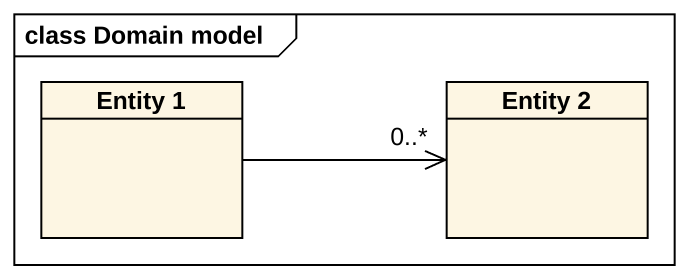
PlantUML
@startuml
mainframe class Domain model
hide circle
hide empty members
class "Entity 1" as Entity_1
class "Entity 2" as Entity_2
Entity_1 -right-> "0..*" Entity_2
@enduml
